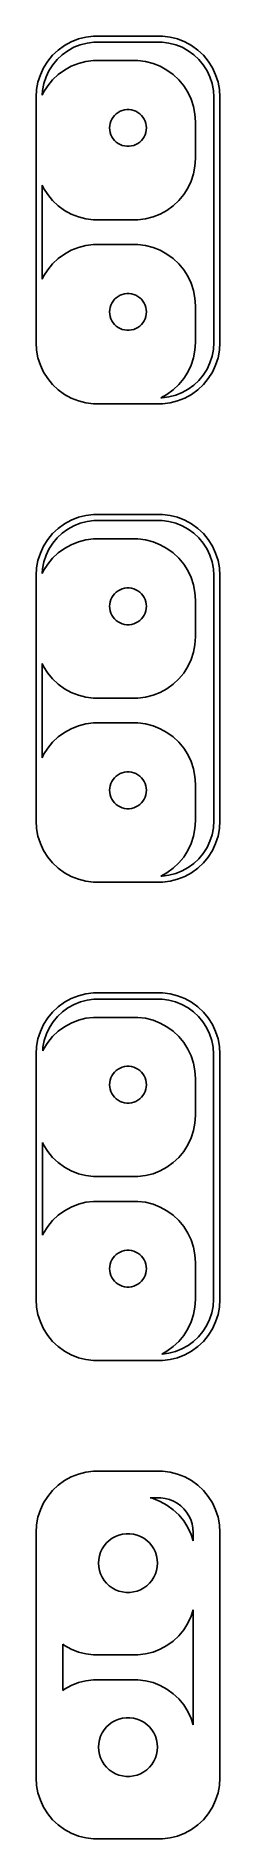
# Model space of a CAD drawing. Header units: metres. Extents: x -8 to 8, y 141 to 288.
import ezdxf

# ---------------------------------------------------------------- set-up
doc = ezdxf.new("R2010")
doc.units = ezdxf.units.M

msp = doc.modelspace()

# ---------------------------------------------------------------- linework, layer by layer
for p, q in [((-5.68712, 286.853), (-6.14484, 286.423)), ((-5.17912, 287.222), (-5.68712, 286.853)), ((-5.36839, 286.467), (-4.91121, 286.799)), ((-4.62889, 287.524), (-5.17912, 287.222)), ((-4.91121, 286.799), (-4.416, 287.072)), ((-4.04507, 287.755), (-4.62889, 287.524)), ((-4.416, 287.072), (-3.89056, 287.28)), ((-3.4369, 287.911), (-4.04507, 287.755)), ((-3.89056, 287.28), (-3.3432, 287.42)), ((-2.81395, 287.99), (-3.4369, 287.911)), ((-3.3432, 287.42), (-2.78255, 287.491)), ((2.81395, 287.99), (-2.81395, 287.99)), ((-2.78255, 287.491), (2.78255, 287.491)), ((2.78255, 287.491), (3.3432, 287.42)), ((3.4369, 287.911), (2.81395, 287.99)), ((3.3432, 287.42), (3.89056, 287.28)), ((4.04507, 287.755), (3.4369, 287.911)), ((3.89056, 287.28), (4.416, 287.072)), ((4.62889, 287.524), (4.04507, 287.755)), ((4.416, 287.072), (4.91121, 286.799)), ((5.17912, 287.222), (4.62889, 287.524)), ((4.91121, 286.799), (5.36839, 286.467)), ((5.68712, 286.853), (5.17912, 287.222)), ((6.14484, 286.423), (5.68712, 286.853)), ((-6.88153, 285.409), (-7.14888, 284.841)), ((-6.54507, 285.939), (-6.88153, 285.409)), ((-6.68399, 284.657), (-6.44337, 285.168)), ((-6.14484, 286.423), (-6.54507, 285.939)), ((-6.44337, 285.168), (-6.14056, 285.645)), ((-6.14056, 285.645), (-5.78035, 286.08)), ((-5.78035, 286.08), (-5.36839, 286.467)), ((-5.17912, 285.222), (-5.68712, 284.853)), ((-4.62889, 285.524), (-5.17912, 285.222)), ((-4.04507, 285.755), (-4.62889, 285.524)), ((-3.4369, 285.911), (-4.04507, 285.755)), ((-2.81395, 285.99), (-3.4369, 285.911)), ((0.81395, 285.99), (-2.81395, 285.99)), ((1.4369, 285.911), (0.81395, 285.99)), ((2.04507, 285.755), (1.4369, 285.911)), ((2.62889, 285.524), (2.04507, 285.755)), ((3.17912, 285.222), (2.62889, 285.524)), ((3.68712, 284.853), (3.17912, 285.222)), ((5.36839, 286.467), (5.78035, 286.08)), ((5.78035, 286.08), (6.14056, 285.645)), ((6.14056, 285.645), (6.44337, 285.168)), ((6.54507, 285.939), (6.14484, 286.423)), ((6.44337, 285.168), (6.68399, 284.657)), ((6.88153, 285.409), (6.54507, 285.939)), ((7.14888, 284.841), (6.88153, 285.409)), ((-7.34291, 284.243), (-7.46057, 283.627)), ((-7.14888, 284.841), (-7.34291, 284.243)), ((-6.96451, 283.564), (-6.85861, 284.119)), ((-6.54507, 283.939), (-6.88153, 283.409)), ((-6.85861, 284.119), (-6.68399, 284.657)), ((-6.14484, 284.423), (-6.54507, 283.939)), ((-5.68712, 284.853), (-6.14484, 284.423)), ((4.14484, 284.423), (3.68712, 284.853)), ((4.54507, 283.939), (4.14484, 284.423)), ((4.88153, 283.409), (4.54507, 283.939)), ((6.68399, 284.657), (6.85861, 284.119)), ((6.85861, 284.119), (6.96451, 283.564)), ((7.34291, 284.243), (7.14888, 284.841)), ((7.46057, 283.627), (7.34291, 284.243)), ((-7.46057, 283.627), (-7.5, 283)), ((-7.5, 283), (-7.5, 263)), ((-6.98859, 283.181), (-6.96451, 283.564)), ((-6.88153, 283.409), (-6.98859, 283.181)), ((5.14888, 282.841), (4.88153, 283.409)), ((5.34291, 282.243), (5.14888, 282.841)), ((5.46057, 281.627), (5.34291, 282.243)), ((6.96451, 283.564), (7, 283)), ((7, 283), (7, 263)), ((7.5, 283), (7.46057, 283.627)), ((7.5, 263), (7.5, 283)), ((-1.48816, 280.688), (-1.45287, 280.873)), ((-1.45287, 280.873), (-1.39465, 281.052)), ((-1.39465, 281.052), (-1.31445, 281.223)), ((-1.31445, 281.223), (-1.21352, 281.382)), ((-1.21352, 281.382), (-1.09344, 281.527)), ((-1.09344, 281.527), (-0.956131, 281.656)), ((-0.956131, 281.656), (-0.803726, 281.766)), ((-0.803726, 281.766), (-0.638657, 281.857)), ((-0.638657, 281.857), (-0.463516, 281.927)), ((-0.463516, 281.927), (-0.281067, 281.973)), ((-0.281067, 281.973), (-0.094177, 281.997)), ((-0.094177, 281.997), (0.094177, 281.997)), ((0.094177, 281.997), (0.281067, 281.973)), ((0.281067, 281.973), (0.463516, 281.927)), ((0.463516, 281.927), (0.638657, 281.857)), ((0.638657, 281.857), (0.803726, 281.766)), ((0.803726, 281.766), (0.956131, 281.656)), ((0.956131, 281.656), (1.09344, 281.527)), ((1.09344, 281.527), (1.21352, 281.382)), ((1.21352, 281.382), (1.31445, 281.223)), ((1.31445, 281.223), (1.39465, 281.052)), ((1.39465, 281.052), (1.45287, 280.873)), ((1.45287, 280.873), (1.48816, 280.688)), ((5.5, 281), (5.46057, 281.627)), ((5.5, 278), (5.5, 281)), ((-1.5, 280.5), (-1.48816, 280.688)), ((-1.48816, 280.312), (-1.5, 280.5)), ((-1.45287, 280.127), (-1.48816, 280.312)), ((-1.39465, 279.948), (-1.45287, 280.127)), ((-1.31445, 279.777), (-1.39465, 279.948)), ((-1.21352, 279.618), (-1.31445, 279.777)), ((-1.09344, 279.473), (-1.21352, 279.618)), ((-0.956131, 279.344), (-1.09344, 279.473)), ((-0.803726, 279.234), (-0.956131, 279.344)), ((0.956131, 279.344), (0.803726, 279.234)), ((1.09344, 279.473), (0.956131, 279.344)), ((1.21352, 279.618), (1.09344, 279.473)), ((1.31445, 279.777), (1.21352, 279.618)), ((1.39465, 279.948), (1.31445, 279.777)), ((1.45287, 280.127), (1.39465, 279.948)), ((1.48816, 280.312), (1.45287, 280.127)), ((1.48816, 280.688), (1.5, 280.5)), ((1.5, 280.5), (1.48816, 280.312)), ((-0.638657, 279.143), (-0.803726, 279.234)), ((-0.463516, 279.073), (-0.638657, 279.143)), ((-0.281067, 279.027), (-0.463516, 279.073)), ((-0.094177, 279.003), (-0.281067, 279.027)), ((0.094177, 279.003), (-0.094177, 279.003)), ((0.281067, 279.027), (0.094177, 279.003)), ((0.463516, 279.073), (0.281067, 279.027)), ((0.638657, 279.143), (0.463516, 279.073)), ((0.803726, 279.234), (0.638657, 279.143)), ((5.46057, 277.373), (5.5, 278)), ((5.14888, 276.159), (5.34291, 276.757)), ((5.34291, 276.757), (5.46057, 277.373)), ((-7, 268.157), (-7, 275.843)), ((-7, 275.843), (-6.88153, 275.591)), ((-6.88153, 275.591), (-6.54507, 275.061)), ((-6.54507, 275.061), (-6.14484, 274.577)), ((4.14484, 274.577), (4.54507, 275.061)), ((4.54507, 275.061), (4.88153, 275.591)), ((4.88153, 275.591), (5.14888, 276.159)), ((-6.14484, 274.577), (-5.68712, 274.147)), ((-5.68712, 274.147), (-5.17912, 273.778)), ((-5.17912, 273.778), (-4.62889, 273.476)), ((-4.62889, 273.476), (-4.04507, 273.245)), ((2.04507, 273.245), (2.62889, 273.476)), ((2.62889, 273.476), (3.17912, 273.778)), ((3.17912, 273.778), (3.68712, 274.147)), ((3.68712, 274.147), (4.14484, 274.577)), ((-4.04507, 273.245), (-3.4369, 273.089)), ((-3.4369, 273.089), (-2.81395, 273.01)), ((-2.81395, 273.01), (0.81395, 273.01)), ((0.81395, 273.01), (1.4369, 273.089)), ((1.4369, 273.089), (2.04507, 273.245)), ((-4.62889, 270.524), (-5.17912, 270.222)), ((-4.04507, 270.755), (-4.62889, 270.524)), ((-3.4369, 270.911), (-4.04507, 270.755)), ((-2.81395, 270.99), (-3.4369, 270.911)), ((0.81395, 270.99), (-2.81395, 270.99)), ((1.4369, 270.911), (0.81395, 270.99)), ((2.04507, 270.755), (1.4369, 270.911)), ((2.62889, 270.524), (2.04507, 270.755)), ((3.17912, 270.222), (2.62889, 270.524)), ((-6.14484, 269.423), (-6.54507, 268.939)), ((-5.68712, 269.853), (-6.14484, 269.423)), ((-5.17912, 270.222), (-5.68712, 269.853)), ((3.68712, 269.853), (3.17912, 270.222)), ((4.14484, 269.423), (3.68712, 269.853)), ((4.54507, 268.939), (4.14484, 269.423)), ((-6.88153, 268.409), (-7, 268.157)), ((-6.54507, 268.939), (-6.88153, 268.409)), ((4.88153, 268.409), (4.54507, 268.939)), ((5.14888, 267.841), (4.88153, 268.409)), ((5.34291, 267.243), (5.14888, 267.841)), ((-1.45287, 265.873), (-1.39465, 266.052)), ((-1.39465, 266.052), (-1.31445, 266.223)), ((-1.31445, 266.223), (-1.21352, 266.382)), ((-1.21352, 266.382), (-1.09344, 266.527)), ((-1.09344, 266.527), (-0.956131, 266.656)), ((-0.956131, 266.656), (-0.803726, 266.766)), ((-0.803726, 266.766), (-0.638657, 266.857)), ((-0.638657, 266.857), (-0.463516, 266.927)), ((-0.463516, 266.927), (-0.281067, 266.973)), ((-0.281067, 266.973), (-0.094177, 266.997)), ((-0.094177, 266.997), (0.094177, 266.997)), ((0.094177, 266.997), (0.281067, 266.973)), ((0.281067, 266.973), (0.463516, 266.927)), ((0.463516, 266.927), (0.638657, 266.857)), ((0.638657, 266.857), (0.803726, 266.766)), ((0.803726, 266.766), (0.956131, 266.656)), ((0.956131, 266.656), (1.09344, 266.527)), ((1.09344, 266.527), (1.21352, 266.382)), ((1.21352, 266.382), (1.31445, 266.223)), ((1.31445, 266.223), (1.39465, 266.052)), ((1.39465, 266.052), (1.45287, 265.873)), ((5.46057, 266.627), (5.34291, 267.243)), ((5.5, 266), (5.46057, 266.627)), ((-1.5, 265.5), (-1.48816, 265.688)), ((-1.48816, 265.312), (-1.5, 265.5)), ((-1.48816, 265.688), (-1.45287, 265.873)), ((-1.45287, 265.127), (-1.48816, 265.312)), ((-1.39465, 264.948), (-1.45287, 265.127)), ((-1.31445, 264.777), (-1.39465, 264.948)), ((-1.21352, 264.618), (-1.31445, 264.777)), ((-1.09344, 264.473), (-1.21352, 264.618)), ((1.21352, 264.618), (1.09344, 264.473)), ((1.31445, 264.777), (1.21352, 264.618)), ((1.39465, 264.948), (1.31445, 264.777)), ((1.45287, 265.127), (1.39465, 264.948)), ((1.45287, 265.873), (1.48816, 265.688)), ((1.48816, 265.312), (1.45287, 265.127)), ((1.48816, 265.688), (1.5, 265.5)), ((1.5, 265.5), (1.48816, 265.312)), ((5.5, 263), (5.5, 266)), ((-0.956131, 264.344), (-1.09344, 264.473)), ((-0.803726, 264.234), (-0.956131, 264.344)), ((-0.638657, 264.143), (-0.803726, 264.234)), ((-0.463516, 264.073), (-0.638657, 264.143)), ((-0.281067, 264.027), (-0.463516, 264.073)), ((-0.094177, 264.003), (-0.281067, 264.027)), ((0.094177, 264.003), (-0.094177, 264.003)), ((0.281067, 264.027), (0.094177, 264.003)), ((0.463516, 264.073), (0.281067, 264.027)), ((0.638657, 264.143), (0.463516, 264.073)), ((0.803726, 264.234), (0.638657, 264.143)), ((0.956131, 264.344), (0.803726, 264.234)), ((1.09344, 264.473), (0.956131, 264.344)), ((-7.5, 263), (-7.46057, 262.373)), ((-7.46057, 262.373), (-7.34291, 261.757)), ((-7.34291, 261.757), (-7.14888, 261.159)), ((5.14888, 261.159), (5.34291, 261.757)), ((5.34291, 261.757), (5.46057, 262.373)), ((5.46057, 262.373), (5.5, 263)), ((6.85861, 261.881), (6.68399, 261.343)), ((6.96451, 262.436), (6.85861, 261.881)), ((7, 263), (6.96451, 262.436)), ((7.14888, 261.159), (7.34291, 261.757)), ((7.34291, 261.757), (7.46057, 262.373)), ((7.46057, 262.373), (7.5, 263)), ((-7.14888, 261.159), (-6.88153, 260.591)), ((-6.88153, 260.591), (-6.54507, 260.061)), ((4.54507, 260.061), (4.88153, 260.591)), ((4.88153, 260.591), (5.14888, 261.159)), ((6.14056, 260.355), (5.78035, 259.92)), ((6.44337, 260.832), (6.14056, 260.355)), ((6.68399, 261.343), (6.44337, 260.832)), ((6.54507, 260.061), (6.88153, 260.591)), ((6.88153, 260.591), (7.14888, 261.159)), ((-6.54507, 260.061), (-6.14484, 259.577)), ((-6.14484, 259.577), (-5.68712, 259.147)), ((-5.68712, 259.147), (-5.17912, 258.778)), ((-5.17912, 258.778), (-4.62889, 258.476)), ((2.68895, 258.509), (3.17912, 258.778)), ((3.17912, 258.778), (3.68712, 259.147)), ((3.89056, 258.72), (3.3432, 258.58)), ((3.68712, 259.147), (4.14484, 259.577)), ((4.416, 258.928), (3.89056, 258.72)), ((4.14484, 259.577), (4.54507, 260.061)), ((4.91121, 259.201), (4.416, 258.928)), ((4.62889, 258.476), (5.17912, 258.778)), ((5.36839, 259.533), (4.91121, 259.201)), ((5.17912, 258.778), (5.68712, 259.147)), ((5.78035, 259.92), (5.36839, 259.533)), ((5.68712, 259.147), (6.14484, 259.577)), ((6.14484, 259.577), (6.54507, 260.061)), ((-4.62889, 258.476), (-4.04507, 258.245)), ((-4.04507, 258.245), (-3.4369, 258.089)), ((-3.4369, 258.089), (-2.81395, 258.01)), ((-2.81395, 258.01), (2.81395, 258.01)), ((2.78255, 258.509), (2.68895, 258.509)), ((3.3432, 258.58), (2.78255, 258.509)), ((2.81395, 258.01), (3.4369, 258.089)), ((3.4369, 258.089), (4.04507, 258.245)), ((4.04507, 258.245), (4.62889, 258.476)), ((-4.62889, 248.524), (-5.17912, 248.222)), ((-4.04507, 248.755), (-4.62889, 248.524)), ((-3.4369, 248.911), (-4.04507, 248.755)), ((-3.89056, 248.28), (-3.3432, 248.42)), ((-2.81395, 248.99), (-3.4369, 248.911)), ((-3.3432, 248.42), (-2.78255, 248.491)), ((2.81395, 248.99), (-2.81395, 248.99)), ((-2.78255, 248.491), (2.78255, 248.491)), ((2.78255, 248.491), (3.3432, 248.42)), ((3.4369, 248.911), (2.81395, 248.99)), ((3.3432, 248.42), (3.89056, 248.28)), ((4.04507, 248.755), (3.4369, 248.911)), ((4.62889, 248.524), (4.04507, 248.755)), ((5.17912, 248.222), (4.62889, 248.524)), ((-6.54507, 246.939), (-6.88153, 246.409)), ((-6.14484, 247.423), (-6.54507, 246.939)), ((-5.68712, 247.853), (-6.14484, 247.423)), ((-6.14056, 246.645), (-5.78035, 247.08)), ((-5.78035, 247.08), (-5.36839, 247.467)), ((-5.17912, 248.222), (-5.68712, 247.853)), ((-5.36839, 247.467), (-4.91121, 247.799)), ((-4.91121, 247.799), (-4.416, 248.072)), ((-4.416, 248.072), (-3.89056, 248.28)), ((-2.81395, 246.99), (-3.4369, 246.911)), ((0.81395, 246.99), (-2.81395, 246.99)), ((1.4369, 246.911), (0.81395, 246.99)), ((3.89056, 248.28), (4.416, 248.072)), ((4.416, 248.072), (4.91121, 247.799)), ((4.91121, 247.799), (5.36839, 247.467)), ((5.68712, 247.853), (5.17912, 248.222)), ((5.36839, 247.467), (5.78035, 247.08)), ((6.14484, 247.423), (5.68712, 247.853)), ((5.78035, 247.08), (6.14056, 246.645)), ((6.54507, 246.939), (6.14484, 247.423)), ((6.88153, 246.409), (6.54507, 246.939)), ((-7.14888, 245.841), (-7.34291, 245.243)), ((-6.88153, 246.409), (-7.14888, 245.841)), ((-6.85861, 245.119), (-6.68399, 245.657)), ((-6.68399, 245.657), (-6.44337, 246.168)), ((-6.44337, 246.168), (-6.14056, 246.645)), ((-5.68712, 245.853), (-6.14484, 245.423)), ((-5.17912, 246.222), (-5.68712, 245.853)), ((-4.62889, 246.524), (-5.17912, 246.222)), ((-4.04507, 246.755), (-4.62889, 246.524)), ((-3.4369, 246.911), (-4.04507, 246.755)), ((2.04507, 246.755), (1.4369, 246.911)), ((2.62889, 246.524), (2.04507, 246.755)), ((3.17912, 246.222), (2.62889, 246.524)), ((3.68712, 245.853), (3.17912, 246.222)), ((4.14484, 245.423), (3.68712, 245.853)), ((6.14056, 246.645), (6.44337, 246.168)), ((6.44337, 246.168), (6.68399, 245.657)), ((6.68399, 245.657), (6.85861, 245.119)), ((7.14888, 245.841), (6.88153, 246.409)), ((7.34291, 245.243), (7.14888, 245.841)), ((-7.46057, 244.627), (-7.5, 244)), ((-7.5, 244), (-7.5, 224)), ((-7.34291, 245.243), (-7.46057, 244.627)), ((-6.98859, 244.181), (-6.96451, 244.564)), ((-6.88153, 244.409), (-6.98859, 244.181)), ((-6.96451, 244.564), (-6.85861, 245.119)), ((-6.54507, 244.939), (-6.88153, 244.409)), ((-6.14484, 245.423), (-6.54507, 244.939)), ((4.54507, 244.939), (4.14484, 245.423)), ((4.88153, 244.409), (4.54507, 244.939)), ((5.14888, 243.841), (4.88153, 244.409)), ((6.85861, 245.119), (6.96451, 244.564)), ((6.96451, 244.564), (7, 244)), ((7, 244), (7, 224)), ((7.46057, 244.627), (7.34291, 245.243)), ((7.5, 244), (7.46057, 244.627)), ((7.5, 224), (7.5, 244)), ((-1.21352, 242.382), (-1.09344, 242.527)), ((-1.09344, 242.527), (-0.956131, 242.656)), ((-0.956131, 242.656), (-0.803726, 242.766)), ((-0.803726, 242.766), (-0.638657, 242.857)), ((-0.638657, 242.857), (-0.463516, 242.927)), ((-0.463516, 242.927), (-0.281067, 242.973)), ((-0.281067, 242.973), (-0.094177, 242.997)), ((-0.094177, 242.997), (0.094177, 242.997)), ((0.094177, 242.997), (0.281067, 242.973)), ((0.281067, 242.973), (0.463516, 242.927)), ((0.463516, 242.927), (0.638657, 242.857)), ((0.638657, 242.857), (0.803726, 242.766)), ((0.803726, 242.766), (0.956131, 242.656)), ((0.956131, 242.656), (1.09344, 242.527)), ((1.09344, 242.527), (1.21352, 242.382)), ((5.34291, 243.243), (5.14888, 243.841)), ((5.46057, 242.627), (5.34291, 243.243)), ((5.5, 242), (5.46057, 242.627)), ((-1.5, 241.5), (-1.48816, 241.688)), ((-1.48816, 241.312), (-1.5, 241.5)), ((-1.48816, 241.688), (-1.45287, 241.873)), ((-1.45287, 241.127), (-1.48816, 241.312)), ((-1.45287, 241.873), (-1.39465, 242.052)), ((-1.39465, 240.948), (-1.45287, 241.127)), ((-1.39465, 242.052), (-1.31445, 242.223)), ((-1.31445, 242.223), (-1.21352, 242.382)), ((1.21352, 242.382), (1.31445, 242.223)), ((1.31445, 242.223), (1.39465, 242.052)), ((1.39465, 242.052), (1.45287, 241.873)), ((1.45287, 241.127), (1.39465, 240.948)), ((1.45287, 241.873), (1.48816, 241.688)), ((1.48816, 241.312), (1.45287, 241.127)), ((1.48816, 241.688), (1.5, 241.5)), ((1.5, 241.5), (1.48816, 241.312)), ((5.5, 239), (5.5, 242)), ((-1.31445, 240.777), (-1.39465, 240.948)), ((-1.21352, 240.618), (-1.31445, 240.777)), ((-1.09344, 240.473), (-1.21352, 240.618)), ((-0.956131, 240.344), (-1.09344, 240.473)), ((-0.803726, 240.234), (-0.956131, 240.344)), ((-0.638657, 240.143), (-0.803726, 240.234)), ((-0.463516, 240.073), (-0.638657, 240.143)), ((-0.281067, 240.027), (-0.463516, 240.073)), ((-0.094177, 240.003), (-0.281067, 240.027)), ((0.094177, 240.003), (-0.094177, 240.003)), ((0.281067, 240.027), (0.094177, 240.003)), ((0.463516, 240.073), (0.281067, 240.027)), ((0.638657, 240.143), (0.463516, 240.073)), ((0.803726, 240.234), (0.638657, 240.143)), ((0.956131, 240.344), (0.803726, 240.234)), ((1.09344, 240.473), (0.956131, 240.344)), ((1.21352, 240.618), (1.09344, 240.473)), ((1.31445, 240.777), (1.21352, 240.618)), ((1.39465, 240.948), (1.31445, 240.777)), ((5.34291, 237.757), (5.46057, 238.373)), ((5.46057, 238.373), (5.5, 239)), ((-7, 229.157), (-7, 236.843)), ((-7, 236.843), (-6.88153, 236.591)), ((4.88153, 236.591), (5.14888, 237.159)), ((5.14888, 237.159), (5.34291, 237.757)), ((-6.88153, 236.591), (-6.54507, 236.061)), ((-6.54507, 236.061), (-6.14484, 235.577)), ((-6.14484, 235.577), (-5.68712, 235.147)), ((3.68712, 235.147), (4.14484, 235.577)), ((4.14484, 235.577), (4.54507, 236.061)), ((4.54507, 236.061), (4.88153, 236.591)), ((-5.68712, 235.147), (-5.17912, 234.778)), ((-5.17912, 234.778), (-4.62889, 234.476)), ((-4.62889, 234.476), (-4.04507, 234.245)), ((-4.04507, 234.245), (-3.4369, 234.089)), ((-3.4369, 234.089), (-2.81395, 234.01)), ((-2.81395, 234.01), (0.81395, 234.01)), ((0.81395, 234.01), (1.4369, 234.089)), ((1.4369, 234.089), (2.04507, 234.245)), ((2.04507, 234.245), (2.62889, 234.476)), ((2.62889, 234.476), (3.17912, 234.778)), ((3.17912, 234.778), (3.68712, 235.147)), ((-5.68712, 230.853), (-6.14484, 230.423)), ((-5.17912, 231.222), (-5.68712, 230.853)), ((-4.62889, 231.524), (-5.17912, 231.222)), ((-4.04507, 231.755), (-4.62889, 231.524)), ((-3.4369, 231.911), (-4.04507, 231.755)), ((-2.81395, 231.99), (-3.4369, 231.911)), ((0.81395, 231.99), (-2.81395, 231.99)), ((1.4369, 231.911), (0.81395, 231.99)), ((2.04507, 231.755), (1.4369, 231.911)), ((2.62889, 231.524), (2.04507, 231.755)), ((3.17912, 231.222), (2.62889, 231.524)), ((3.68712, 230.853), (3.17912, 231.222)), ((4.14484, 230.423), (3.68712, 230.853)), ((-6.88153, 229.409), (-7, 229.157)), ((-6.54507, 229.939), (-6.88153, 229.409)), ((-6.14484, 230.423), (-6.54507, 229.939)), ((4.54507, 229.939), (4.14484, 230.423)), ((4.88153, 229.409), (4.54507, 229.939)), ((5.14888, 228.841), (4.88153, 229.409)), ((-0.803726, 227.766), (-0.638657, 227.857)), ((-0.638657, 227.857), (-0.463516, 227.927)), ((-0.463516, 227.927), (-0.281067, 227.973)), ((-0.281067, 227.973), (-0.094177, 227.997)), ((-0.094177, 227.997), (0.094177, 227.997)), ((0.094177, 227.997), (0.281067, 227.973)), ((0.281067, 227.973), (0.463516, 227.927)), ((0.463516, 227.927), (0.638657, 227.857)), ((0.638657, 227.857), (0.803726, 227.766)), ((5.34291, 228.243), (5.14888, 228.841)), ((5.46057, 227.627), (5.34291, 228.243)), ((-1.5, 226.5), (-1.48816, 226.688)), ((-1.48816, 226.312), (-1.5, 226.5)), ((-1.48816, 226.688), (-1.45287, 226.873)), ((-1.45287, 226.873), (-1.39465, 227.052)), ((-1.39465, 227.052), (-1.31445, 227.223)), ((-1.31445, 227.223), (-1.21352, 227.382)), ((-1.21352, 227.382), (-1.09344, 227.527)), ((-1.09344, 227.527), (-0.956131, 227.656)), ((-0.956131, 227.656), (-0.803726, 227.766)), ((0.803726, 227.766), (0.956131, 227.656)), ((0.956131, 227.656), (1.09344, 227.527)), ((1.09344, 227.527), (1.21352, 227.382)), ((1.21352, 227.382), (1.31445, 227.223)), ((1.31445, 227.223), (1.39465, 227.052)), ((1.39465, 227.052), (1.45287, 226.873)), ((1.45287, 226.873), (1.48816, 226.688)), ((1.48816, 226.688), (1.5, 226.5)), ((1.5, 226.5), (1.48816, 226.312)), ((5.5, 227), (5.46057, 227.627)), ((5.5, 224), (5.5, 227)), ((-1.45287, 226.127), (-1.48816, 226.312)), ((-1.39465, 225.948), (-1.45287, 226.127)), ((-1.31445, 225.777), (-1.39465, 225.948)), ((-1.21352, 225.618), (-1.31445, 225.777)), ((-1.09344, 225.473), (-1.21352, 225.618)), ((-0.956131, 225.344), (-1.09344, 225.473)), ((-0.803726, 225.234), (-0.956131, 225.344)), ((-0.638657, 225.143), (-0.803726, 225.234)), ((-0.463516, 225.073), (-0.638657, 225.143)), ((-0.281067, 225.027), (-0.463516, 225.073)), ((-0.094177, 225.003), (-0.281067, 225.027)), ((0.094177, 225.003), (-0.094177, 225.003)), ((0.281067, 225.027), (0.094177, 225.003)), ((0.463516, 225.073), (0.281067, 225.027)), ((0.638657, 225.143), (0.463516, 225.073)), ((0.803726, 225.234), (0.638657, 225.143)), ((0.956131, 225.344), (0.803726, 225.234)), ((1.09344, 225.473), (0.956131, 225.344)), ((1.21352, 225.618), (1.09344, 225.473)), ((1.31445, 225.777), (1.21352, 225.618)), ((1.39465, 225.948), (1.31445, 225.777)), ((1.45287, 226.127), (1.39465, 225.948)), ((1.48816, 226.312), (1.45287, 226.127)), ((-7.5, 224), (-7.46057, 223.373)), ((5.46057, 223.373), (5.5, 224)), ((6.96451, 223.436), (6.85861, 222.881)), ((7, 224), (6.96451, 223.436)), ((7.46057, 223.373), (7.5, 224)), ((-7.46057, 223.373), (-7.34291, 222.757)), ((-7.34291, 222.757), (-7.14888, 222.159)), ((-7.14888, 222.159), (-6.88153, 221.591)), ((4.88153, 221.591), (5.14888, 222.159)), ((5.14888, 222.159), (5.34291, 222.757)), ((5.34291, 222.757), (5.46057, 223.373)), ((6.68399, 222.343), (6.44337, 221.832)), ((6.85861, 222.881), (6.68399, 222.343)), ((6.88153, 221.591), (7.14888, 222.159)), ((7.14888, 222.159), (7.34291, 222.757)), ((7.34291, 222.757), (7.46057, 223.373)), ((-6.88153, 221.591), (-6.54507, 221.061)), ((-6.54507, 221.061), (-6.14484, 220.577)), ((-6.14484, 220.577), (-5.68712, 220.147)), ((3.68712, 220.147), (4.14484, 220.577)), ((4.14484, 220.577), (4.54507, 221.061)), ((4.54507, 221.061), (4.88153, 221.591)), ((5.36839, 220.533), (4.91121, 220.201)), ((5.78035, 220.92), (5.36839, 220.533)), ((5.68712, 220.147), (6.14484, 220.577)), ((6.14056, 221.355), (5.78035, 220.92)), ((6.44337, 221.832), (6.14056, 221.355)), ((6.14484, 220.577), (6.54507, 221.061)), ((6.54507, 221.061), (6.88153, 221.591)), ((-5.68712, 220.147), (-5.17912, 219.778)), ((-5.17912, 219.778), (-4.62889, 219.476)), ((-4.62889, 219.476), (-4.04507, 219.245)), ((-4.04507, 219.245), (-3.4369, 219.089)), ((-3.4369, 219.089), (-2.81395, 219.01)), ((-2.81395, 219.01), (2.81395, 219.01)), ((2.68895, 219.509), (3.17912, 219.778)), ((2.78255, 219.509), (2.68895, 219.509)), ((3.3432, 219.58), (2.78255, 219.509)), ((2.81395, 219.01), (3.4369, 219.089)), ((3.17912, 219.778), (3.68712, 220.147)), ((3.89056, 219.72), (3.3432, 219.58)), ((3.4369, 219.089), (4.04507, 219.245)), ((4.416, 219.928), (3.89056, 219.72)), ((4.04507, 219.245), (4.62889, 219.476)), ((4.91121, 220.201), (4.416, 219.928)), ((4.62889, 219.476), (5.17912, 219.778)), ((5.17912, 219.778), (5.68712, 220.147)), ((-5.68712, 208.853), (-6.14484, 208.423)), ((-5.17912, 209.222), (-5.68712, 208.853)), ((-5.34834, 208.443), (-4.89436, 208.773)), ((-4.62889, 209.524), (-5.17912, 209.222)), ((-4.89436, 208.773), (-4.4026, 209.043)), ((-4.04507, 209.755), (-4.62889, 209.524)), ((-4.4026, 209.043), (-3.88084, 209.25)), ((-3.4369, 209.911), (-4.04507, 209.755)), ((-3.88084, 209.25), (-3.33731, 209.389)), ((-2.81395, 209.99), (-3.4369, 209.911)), ((-3.33731, 209.389), (-2.78058, 209.46)), ((2.81395, 209.99), (-2.81395, 209.99)), ((-2.78058, 209.46), (2.78058, 209.46)), ((2.78058, 209.46), (3.33731, 209.389)), ((3.4369, 209.911), (2.81395, 209.99)), ((3.33731, 209.389), (3.88084, 209.25)), ((4.04507, 209.755), (3.4369, 209.911)), ((3.88084, 209.25), (4.4026, 209.043)), ((4.62889, 209.524), (4.04507, 209.755)), ((4.4026, 209.043), (4.89436, 208.773)), ((5.17912, 209.222), (4.62889, 209.524)), ((4.89436, 208.773), (5.34834, 208.443)), ((5.68712, 208.853), (5.17912, 209.222)), ((6.14484, 208.423), (5.68712, 208.853)), ((-6.88153, 207.409), (-7.14888, 206.841)), ((-6.54507, 207.939), (-6.88153, 207.409)), ((-6.14484, 208.423), (-6.54507, 207.939)), ((-6.4158, 207.153), (-6.11511, 207.627)), ((-6.11511, 207.627), (-5.75742, 208.059)), ((-5.75742, 208.059), (-5.34834, 208.443)), ((-4.62889, 207.524), (-5.17912, 207.222)), ((-4.04507, 207.755), (-4.62889, 207.524)), ((-3.4369, 207.911), (-4.04507, 207.755)), ((-2.81395, 207.99), (-3.4369, 207.911)), ((0.81395, 207.99), (-2.81395, 207.99)), ((1.4369, 207.911), (0.81395, 207.99)), ((2.04507, 207.755), (1.4369, 207.911)), ((2.62889, 207.524), (2.04507, 207.755)), ((3.17912, 207.222), (2.62889, 207.524)), ((5.34834, 208.443), (5.75742, 208.059)), ((5.75742, 208.059), (6.11511, 207.627)), ((6.11511, 207.627), (6.4158, 207.153)), ((6.54507, 207.939), (6.14484, 208.423)), ((6.88153, 207.409), (6.54507, 207.939)), ((7.14888, 206.841), (6.88153, 207.409)), ((-7.34291, 206.243), (-7.46057, 205.627)), ((-7.14888, 206.841), (-7.34291, 206.243)), ((-6.9333, 205.56), (-6.82814, 206.111)), ((-6.54507, 205.939), (-6.88153, 205.409)), ((-6.82814, 206.111), (-6.65474, 206.645)), ((-6.65474, 206.645), (-6.4158, 207.153)), ((-6.14484, 206.423), (-6.54507, 205.939)), ((-5.68712, 206.853), (-6.14484, 206.423)), ((-5.17912, 207.222), (-5.68712, 206.853)), ((3.68712, 206.853), (3.17912, 207.222)), ((4.14484, 206.423), (3.68712, 206.853)), ((4.54507, 205.939), (4.14484, 206.423)), ((4.88153, 205.409), (4.54507, 205.939)), ((6.4158, 207.153), (6.65474, 206.645)), ((6.65474, 206.645), (6.82814, 206.111)), ((6.82814, 206.111), (6.9333, 205.56)), ((7.34291, 206.243), (7.14888, 206.841)), ((7.46057, 205.627), (7.34291, 206.243)), ((-7.46057, 205.627), (-7.5, 205)), ((-7.5, 205), (-7.5, 185)), ((-6.95227, 205.258), (-6.9333, 205.56)), ((-6.88153, 205.409), (-6.95227, 205.258)), ((5.14888, 204.841), (4.88153, 205.409)), ((5.34291, 204.243), (5.14888, 204.841)), ((6.9333, 205.56), (6.96854, 205)), ((6.96854, 205), (6.96854, 185)), ((7.5, 205), (7.46057, 205.627)), ((7.5, 185), (7.5, 205)), ((-1.48816, 202.688), (-1.45287, 202.873)), ((-1.45287, 202.873), (-1.39465, 203.052)), ((-1.39465, 203.052), (-1.31445, 203.223)), ((-1.31445, 203.223), (-1.21352, 203.382)), ((-1.21352, 203.382), (-1.09344, 203.527)), ((-1.09344, 203.527), (-0.956131, 203.656)), ((-0.956131, 203.656), (-0.803726, 203.766)), ((-0.803726, 203.766), (-0.638657, 203.857)), ((-0.638657, 203.857), (-0.463516, 203.927)), ((-0.463516, 203.927), (-0.281067, 203.973)), ((-0.281067, 203.973), (-0.094177, 203.997)), ((-0.094177, 203.997), (0.094177, 203.997)), ((0.094177, 203.997), (0.281067, 203.973)), ((0.281067, 203.973), (0.463516, 203.927)), ((0.463516, 203.927), (0.638657, 203.857)), ((0.638657, 203.857), (0.803726, 203.766)), ((0.803726, 203.766), (0.956131, 203.656)), ((0.956131, 203.656), (1.09344, 203.527)), ((1.09344, 203.527), (1.21352, 203.382)), ((1.21352, 203.382), (1.31445, 203.223)), ((1.31445, 203.223), (1.39465, 203.052)), ((1.39465, 203.052), (1.45287, 202.873)), ((1.45287, 202.873), (1.48816, 202.688)), ((5.46057, 203.627), (5.34291, 204.243)), ((5.5, 203), (5.46057, 203.627)), ((5.5, 200), (5.5, 203)), ((-1.5, 202.5), (-1.48816, 202.688)), ((-1.48816, 202.312), (-1.5, 202.5)), ((-1.45287, 202.127), (-1.48816, 202.312)), ((-1.39465, 201.948), (-1.45287, 202.127)), ((-1.31445, 201.777), (-1.39465, 201.948)), ((-1.21352, 201.618), (-1.31445, 201.777)), ((-1.09344, 201.473), (-1.21352, 201.618)), ((-0.956131, 201.344), (-1.09344, 201.473)), ((1.09344, 201.473), (0.956131, 201.344)), ((1.21352, 201.618), (1.09344, 201.473)), ((1.31445, 201.777), (1.21352, 201.618)), ((1.39465, 201.948), (1.31445, 201.777)), ((1.45287, 202.127), (1.39465, 201.948)), ((1.48816, 202.312), (1.45287, 202.127)), ((1.48816, 202.688), (1.5, 202.5)), ((1.5, 202.5), (1.48816, 202.312)), ((-0.803726, 201.234), (-0.956131, 201.344)), ((-0.638657, 201.143), (-0.803726, 201.234)), ((-0.463516, 201.073), (-0.638657, 201.143)), ((-0.281067, 201.027), (-0.463516, 201.073)), ((-0.094177, 201.003), (-0.281067, 201.027)), ((0.094177, 201.003), (-0.094177, 201.003)), ((0.281067, 201.027), (0.094177, 201.003)), ((0.463516, 201.073), (0.281067, 201.027)), ((0.638657, 201.143), (0.463516, 201.073)), ((0.803726, 201.234), (0.638657, 201.143)), ((0.956131, 201.344), (0.803726, 201.234)), ((5.46057, 199.373), (5.5, 200)), ((5.14888, 198.159), (5.34291, 198.757)), ((5.34291, 198.757), (5.46057, 199.373)), ((-6.96854, 190.224), (-6.96854, 197.776)), ((-6.96854, 197.776), (-6.88153, 197.591)), ((-6.88153, 197.591), (-6.54507, 197.061)), ((-6.54507, 197.061), (-6.14484, 196.577)), ((4.14484, 196.577), (4.54507, 197.061)), ((4.54507, 197.061), (4.88153, 197.591)), ((4.88153, 197.591), (5.14888, 198.159)), ((-6.14484, 196.577), (-5.68712, 196.147)), ((-5.68712, 196.147), (-5.17912, 195.778)), ((-5.17912, 195.778), (-4.62889, 195.476)), ((2.62889, 195.476), (3.17912, 195.778)), ((3.17912, 195.778), (3.68712, 196.147)), ((3.68712, 196.147), (4.14484, 196.577)), ((-4.62889, 195.476), (-4.04507, 195.245)), ((-4.04507, 195.245), (-3.4369, 195.089)), ((-3.4369, 195.089), (-2.81395, 195.01)), ((-2.81395, 195.01), (0.81395, 195.01)), ((0.81395, 195.01), (1.4369, 195.089)), ((1.4369, 195.089), (2.04507, 195.245)), ((2.04507, 195.245), (2.62889, 195.476)), ((-4.04507, 192.755), (-4.62889, 192.524)), ((-3.4369, 192.911), (-4.04507, 192.755)), ((-2.81395, 192.99), (-3.4369, 192.911)), ((0.81395, 192.99), (-2.81395, 192.99)), ((1.4369, 192.911), (0.81395, 192.99)), ((2.04507, 192.755), (1.4369, 192.911)), ((2.62889, 192.524), (2.04507, 192.755)), ((-6.14484, 191.423), (-6.54507, 190.939)), ((-5.68712, 191.853), (-6.14484, 191.423)), ((-5.17912, 192.222), (-5.68712, 191.853)), ((-4.62889, 192.524), (-5.17912, 192.222)), ((3.17912, 192.222), (2.62889, 192.524)), ((3.68712, 191.853), (3.17912, 192.222)), ((4.14484, 191.423), (3.68712, 191.853)), ((4.54507, 190.939), (4.14484, 191.423)), ((-6.88153, 190.409), (-6.96854, 190.224)), ((-6.54507, 190.939), (-6.88153, 190.409)), ((4.88153, 190.409), (4.54507, 190.939)), ((5.14888, 189.841), (4.88153, 190.409)), ((5.34291, 189.243), (5.14888, 189.841)), ((-1.39465, 188.052), (-1.31445, 188.223)), ((-1.31445, 188.223), (-1.21352, 188.382)), ((-1.21352, 188.382), (-1.09344, 188.527)), ((-1.09344, 188.527), (-0.956131, 188.656)), ((-0.956131, 188.656), (-0.803726, 188.766)), ((-0.803726, 188.766), (-0.638657, 188.857)), ((-0.638657, 188.857), (-0.463516, 188.927)), ((-0.463516, 188.927), (-0.281067, 188.973)), ((-0.281067, 188.973), (-0.094177, 188.997)), ((-0.094177, 188.997), (0.094177, 188.997)), ((0.094177, 188.997), (0.281067, 188.973)), ((0.281067, 188.973), (0.463516, 188.927)), ((0.463516, 188.927), (0.638657, 188.857)), ((0.638657, 188.857), (0.803726, 188.766)), ((0.803726, 188.766), (0.956131, 188.656)), ((0.956131, 188.656), (1.09344, 188.527)), ((1.09344, 188.527), (1.21352, 188.382)), ((1.21352, 188.382), (1.31445, 188.223)), ((1.31445, 188.223), (1.39465, 188.052)), ((5.46057, 188.627), (5.34291, 189.243)), ((5.5, 188), (5.46057, 188.627)), ((-1.5, 187.5), (-1.48816, 187.688)), ((-1.48816, 187.312), (-1.5, 187.5)), ((-1.48816, 187.688), (-1.45287, 187.873)), ((-1.45287, 187.127), (-1.48816, 187.312)), ((-1.45287, 187.873), (-1.39465, 188.052)), ((-1.39465, 186.948), (-1.45287, 187.127)), ((-1.31445, 186.777), (-1.39465, 186.948)), ((-1.21352, 186.618), (-1.31445, 186.777)), ((1.31445, 186.777), (1.21352, 186.618)), ((1.39465, 186.948), (1.31445, 186.777)), ((1.39465, 188.052), (1.45287, 187.873)), ((1.45287, 187.127), (1.39465, 186.948)), ((1.45287, 187.873), (1.48816, 187.688)), ((1.48816, 187.312), (1.45287, 187.127)), ((1.48816, 187.688), (1.5, 187.5)), ((1.5, 187.5), (1.48816, 187.312)), ((5.5, 185), (5.5, 188)), ((-1.09344, 186.473), (-1.21352, 186.618)), ((-0.956131, 186.344), (-1.09344, 186.473)), ((-0.803726, 186.234), (-0.956131, 186.344)), ((-0.638657, 186.143), (-0.803726, 186.234)), ((-0.463516, 186.073), (-0.638657, 186.143)), ((-0.281067, 186.027), (-0.463516, 186.073)), ((-0.094177, 186.003), (-0.281067, 186.027)), ((0.094177, 186.003), (-0.094177, 186.003)), ((0.281067, 186.027), (0.094177, 186.003)), ((0.463516, 186.073), (0.281067, 186.027)), ((0.638657, 186.143), (0.463516, 186.073)), ((0.803726, 186.234), (0.638657, 186.143)), ((0.956131, 186.344), (0.803726, 186.234)), ((1.09344, 186.473), (0.956131, 186.344)), ((1.21352, 186.618), (1.09344, 186.473)), ((-7.5, 185), (-7.46057, 184.373)), ((-7.46057, 184.373), (-7.34291, 183.757)), ((-7.34291, 183.757), (-7.14888, 183.159)), ((5.14888, 183.159), (5.34291, 183.757)), ((5.34291, 183.757), (5.46057, 184.373)), ((5.46057, 184.373), (5.5, 185)), ((6.82814, 183.889), (6.65474, 183.355)), ((6.9333, 184.44), (6.82814, 183.889)), ((6.96854, 185), (6.9333, 184.44)), ((7.14888, 183.159), (7.34291, 183.757)), ((7.34291, 183.757), (7.46057, 184.373)), ((7.46057, 184.373), (7.5, 185)), ((-7.14888, 183.159), (-6.88153, 182.591)), ((-6.88153, 182.591), (-6.54507, 182.061)), ((4.54507, 182.061), (4.88153, 182.591)), ((4.88153, 182.591), (5.14888, 183.159)), ((6.11511, 182.373), (5.75742, 181.941)), ((6.4158, 182.847), (6.11511, 182.373)), ((6.65474, 183.355), (6.4158, 182.847)), ((6.54507, 182.061), (6.88153, 182.591)), ((6.88153, 182.591), (7.14888, 183.159)), ((-6.54507, 182.061), (-6.14484, 181.577)), ((-6.14484, 181.577), (-5.68712, 181.147)), ((-5.68712, 181.147), (-5.17912, 180.778)), ((3.17912, 180.778), (3.68712, 181.147)), ((3.68712, 181.147), (4.14484, 181.577)), ((4.4026, 180.957), (3.88084, 180.75)), ((4.14484, 181.577), (4.54507, 182.061)), ((4.89436, 181.227), (4.4026, 180.957)), ((5.34834, 181.557), (4.89436, 181.227)), ((5.17912, 180.778), (5.68712, 181.147)), ((5.75742, 181.941), (5.34834, 181.557)), ((5.68712, 181.147), (6.14484, 181.577)), ((6.14484, 181.577), (6.54507, 182.061)), ((-5.17912, 180.778), (-4.62889, 180.476)), ((-4.62889, 180.476), (-4.04507, 180.245)), ((-4.04507, 180.245), (-3.4369, 180.089)), ((-3.4369, 180.089), (-2.81395, 180.01)), ((-2.81395, 180.01), (2.81395, 180.01)), ((2.74606, 180.54), (3.17912, 180.778)), ((2.78058, 180.54), (2.74606, 180.54)), ((3.33731, 180.611), (2.78058, 180.54)), ((2.81395, 180.01), (3.4369, 180.089)), ((3.88084, 180.75), (3.33731, 180.611)), ((3.4369, 180.089), (4.04507, 180.245)), ((4.04507, 180.245), (4.62889, 180.476)), ((4.62889, 180.476), (5.17912, 180.778)), ((-4.62889, 170.524), (-5.17912, 170.222)), ((-4.04507, 170.755), (-4.62889, 170.524)), ((-3.4369, 170.911), (-4.04507, 170.755)), ((-2.81395, 170.99), (-3.4369, 170.911)), ((2.81395, 170.99), (-2.81395, 170.99)), ((3.4369, 170.911), (2.81395, 170.99)), ((4.04507, 170.755), (3.4369, 170.911)), ((4.62889, 170.524), (4.04507, 170.755)), ((5.17912, 170.222), (4.62889, 170.524)), ((-6.14484, 169.423), (-6.54507, 168.939)), ((-5.68712, 169.853), (-6.14484, 169.423)), ((-5.17912, 170.222), (-5.68712, 169.853)), ((5.68712, 169.853), (5.17912, 170.222)), ((6.14484, 169.423), (5.68712, 169.853)), ((6.54507, 168.939), (6.14484, 169.423)), ((-7.14888, 167.841), (-7.34291, 167.243)), ((-6.88153, 168.409), (-7.14888, 167.841)), ((-6.54507, 168.939), (-6.88153, 168.409)), ((2.04507, 168.755), (1.80142, 168.818)), ((1.80142, 168.818), (2.67728, 168.818)), ((2.62889, 168.524), (2.04507, 168.755)), ((3.17912, 168.222), (2.62889, 168.524)), ((2.67728, 168.818), (3.02905, 168.773)), ((3.02905, 168.773), (3.37247, 168.685)), ((3.68712, 167.853), (3.17912, 168.222)), ((3.37247, 168.685), (3.70215, 168.555)), ((4.14484, 167.423), (3.68712, 167.853)), ((3.70215, 168.555), (4.01285, 168.384)), ((4.01285, 168.384), (4.2997, 168.175)), ((4.2997, 168.175), (4.55817, 167.933)), ((4.55817, 167.933), (4.78418, 167.66)), ((4.78418, 167.66), (4.97417, 167.36)), ((6.88153, 168.409), (6.54507, 168.939)), ((7.14888, 167.841), (6.88153, 168.409)), ((7.34291, 167.243), (7.14888, 167.841)), ((-7.46057, 166.627), (-7.5, 166)), ((-7.34291, 167.243), (-7.46057, 166.627)), ((4.54507, 166.939), (4.14484, 167.423)), ((4.88153, 166.409), (4.54507, 166.939)), ((5.14888, 165.841), (4.88153, 166.409)), ((4.97417, 167.36), (5.12514, 167.039)), ((5.12514, 167.039), (5.2347, 166.702)), ((5.2347, 166.702), (5.30115, 166.354)), ((5.30115, 166.354), (5.32341, 166)), ((7.46057, 166.627), (7.34291, 167.243)), ((7.5, 166), (7.46057, 166.627)), ((-7.5, 166), (-7.5, 146)), ((-2.23146, 164.383), (-2.10313, 164.656)), ((-2.10313, 164.656), (-1.94164, 164.911)), ((-1.94164, 164.911), (-1.74951, 165.143)), ((-1.74951, 165.143), (-1.52982, 165.349)), ((-1.52982, 165.349), (-1.28598, 165.526)), ((-1.28598, 165.526), (-1.02187, 165.672)), ((-1.02187, 165.672), (-0.741638, 165.783)), ((-0.741638, 165.783), (-0.449707, 165.857)), ((-0.449707, 165.857), (-0.150696, 165.895)), ((-0.150696, 165.895), (0.150696, 165.895)), ((0.150696, 165.895), (0.449707, 165.857)), ((0.449707, 165.857), (0.741638, 165.783)), ((0.741638, 165.783), (1.02187, 165.672)), ((1.02187, 165.672), (1.28598, 165.526)), ((1.28598, 165.526), (1.52982, 165.349)), ((1.52982, 165.349), (1.74951, 165.143)), ((1.74951, 165.143), (1.94164, 164.911)), ((1.94164, 164.911), (2.10313, 164.656)), ((2.10313, 164.656), (2.23146, 164.383)), ((5.32341, 165.303), (5.14888, 165.841)), ((5.32341, 166), (5.32341, 165.303)), ((7.5, 146), (7.5, 166)), ((-2.39999, 163.5), (-2.38107, 163.801)), ((-2.38107, 163.199), (-2.39999, 163.5)), ((-2.38107, 163.801), (-2.32458, 164.097)), ((-2.32458, 162.903), (-2.38107, 163.199)), ((-2.32458, 164.097), (-2.23146, 164.383)), ((2.23146, 164.383), (2.32458, 164.097)), ((2.32458, 164.097), (2.38107, 163.801)), ((2.38107, 163.199), (2.32458, 162.903)), ((2.38107, 163.801), (2.39999, 163.5)), ((2.39999, 163.5), (2.38107, 163.199)), ((-2.23146, 162.617), (-2.32458, 162.903)), ((-2.10313, 162.344), (-2.23146, 162.617)), ((-1.94164, 162.089), (-2.10313, 162.344)), ((-1.74951, 161.857), (-1.94164, 162.089)), ((-1.52982, 161.651), (-1.74951, 161.857)), ((1.74951, 161.857), (1.52982, 161.651)), ((1.94164, 162.089), (1.74951, 161.857)), ((2.10313, 162.344), (1.94164, 162.089)), ((2.23146, 162.617), (2.10313, 162.344)), ((2.32458, 162.903), (2.23146, 162.617)), ((-1.28598, 161.474), (-1.52982, 161.651)), ((-1.02187, 161.328), (-1.28598, 161.474)), ((-0.741638, 161.217), (-1.02187, 161.328)), ((-0.449707, 161.143), (-0.741638, 161.217)), ((-0.150696, 161.105), (-0.449707, 161.143)), ((0.150696, 161.105), (-0.150696, 161.105)), ((0.449707, 161.143), (0.150696, 161.105)), ((0.741638, 161.217), (0.449707, 161.143)), ((1.02187, 161.328), (0.741638, 161.217)), ((1.28598, 161.474), (1.02187, 161.328)), ((1.52982, 161.651), (1.28598, 161.474)), ((4.88153, 158.591), (5.14888, 159.159)), ((5.14888, 159.159), (5.32341, 159.697)), ((5.32341, 159.697), (5.32341, 150.303)), ((3.68712, 157.147), (4.14484, 157.577)), ((4.14484, 157.577), (4.54507, 158.061)), ((4.54507, 158.061), (4.88153, 158.591)), ((-5.32341, 153.117), (-5.32341, 156.883)), ((-5.32341, 156.883), (-5.17912, 156.778)), ((-5.17912, 156.778), (-4.62889, 156.476)), ((-4.62889, 156.476), (-4.04507, 156.245)), ((-4.04507, 156.245), (-3.4369, 156.089)), ((-3.4369, 156.089), (-2.81395, 156.01)), ((-2.81395, 156.01), (0.81395, 156.01)), ((0.81395, 156.01), (1.4369, 156.089)), ((1.4369, 156.089), (2.04507, 156.245)), ((2.04507, 156.245), (2.62889, 156.476)), ((2.62889, 156.476), (3.17912, 156.778)), ((3.17912, 156.778), (3.68712, 157.147)), ((-5.17912, 153.222), (-5.32341, 153.117)), ((-4.62889, 153.524), (-5.17912, 153.222)), ((-4.04507, 153.755), (-4.62889, 153.524)), ((-3.4369, 153.911), (-4.04507, 153.755)), ((-2.81395, 153.99), (-3.4369, 153.911)), ((0.81395, 153.99), (-2.81395, 153.99)), ((1.4369, 153.911), (0.81395, 153.99)), ((2.04507, 153.755), (1.4369, 153.911)), ((2.62889, 153.524), (2.04507, 153.755)), ((3.17912, 153.222), (2.62889, 153.524)), ((3.68712, 152.853), (3.17912, 153.222)), ((4.14484, 152.423), (3.68712, 152.853)), ((4.54507, 151.939), (4.14484, 152.423)), ((4.88153, 151.409), (4.54507, 151.939)), ((5.14888, 150.841), (4.88153, 151.409)), ((-1.94164, 149.911), (-1.74951, 150.143)), ((-1.74951, 150.143), (-1.52982, 150.349)), ((-1.52982, 150.349), (-1.28598, 150.526)), ((-1.28598, 150.526), (-1.02187, 150.672)), ((-1.02187, 150.672), (-0.741638, 150.783)), ((-0.741638, 150.783), (-0.449707, 150.857)), ((-0.449707, 150.857), (-0.150696, 150.895)), ((-0.150696, 150.895), (0.150696, 150.895)), ((0.150696, 150.895), (0.449707, 150.857)), ((0.449707, 150.857), (0.741638, 150.783)), ((0.741638, 150.783), (1.02187, 150.672)), ((1.02187, 150.672), (1.28598, 150.526)), ((1.28598, 150.526), (1.52982, 150.349)), ((1.52982, 150.349), (1.74951, 150.143)), ((1.74951, 150.143), (1.94164, 149.911)), ((5.32341, 150.303), (5.14888, 150.841)), ((-2.39999, 148.5), (-2.38107, 148.801)), ((-2.38107, 148.199), (-2.39999, 148.5)), ((-2.38107, 148.801), (-2.32458, 149.097)), ((-2.32458, 149.097), (-2.23146, 149.383)), ((-2.23146, 149.383), (-2.10313, 149.656)), ((-2.10313, 149.656), (-1.94164, 149.911)), ((1.94164, 149.911), (2.10313, 149.656)), ((2.10313, 149.656), (2.23146, 149.383)), ((2.23146, 149.383), (2.32458, 149.097)), ((2.32458, 149.097), (2.38107, 148.801)), ((2.38107, 148.801), (2.39999, 148.5)), ((2.39999, 148.5), (2.38107, 148.199)), ((-2.32458, 147.903), (-2.38107, 148.199)), ((-2.23146, 147.617), (-2.32458, 147.903)), ((-2.10313, 147.344), (-2.23146, 147.617)), ((-1.94164, 147.089), (-2.10313, 147.344)), ((-1.74951, 146.857), (-1.94164, 147.089)), ((1.94164, 147.089), (1.74951, 146.857)), ((2.10313, 147.344), (1.94164, 147.089)), ((2.23146, 147.617), (2.10313, 147.344)), ((2.32458, 147.903), (2.23146, 147.617)), ((2.38107, 148.199), (2.32458, 147.903)), ((-7.5, 146), (-7.46057, 145.373)), ((-1.52982, 146.651), (-1.74951, 146.857)), ((-1.28598, 146.474), (-1.52982, 146.651)), ((-1.02187, 146.328), (-1.28598, 146.474)), ((-0.741638, 146.217), (-1.02187, 146.328)), ((-0.449707, 146.143), (-0.741638, 146.217)), ((-0.150696, 146.105), (-0.449707, 146.143)), ((0.150696, 146.105), (-0.150696, 146.105)), ((0.449707, 146.143), (0.150696, 146.105)), ((0.741638, 146.217), (0.449707, 146.143)), ((1.02187, 146.328), (0.741638, 146.217)), ((1.28598, 146.474), (1.02187, 146.328)), ((1.52982, 146.651), (1.28598, 146.474)), ((1.74951, 146.857), (1.52982, 146.651)), ((7.46057, 145.373), (7.5, 146)), ((-7.46057, 145.373), (-7.34291, 144.757)), ((-7.34291, 144.757), (-7.14888, 144.159)), ((-7.14888, 144.159), (-6.88153, 143.591)), ((6.88153, 143.591), (7.14888, 144.159)), ((7.14888, 144.159), (7.34291, 144.757)), ((7.34291, 144.757), (7.46057, 145.373)), ((-6.88153, 143.591), (-6.54507, 143.061)), ((-6.54507, 143.061), (-6.14484, 142.577)), ((-6.14484, 142.577), (-5.68712, 142.147)), ((5.68712, 142.147), (6.14484, 142.577)), ((6.14484, 142.577), (6.54507, 143.061)), ((6.54507, 143.061), (6.88153, 143.591)), ((-5.68712, 142.147), (-5.17912, 141.778)), ((-5.17912, 141.778), (-4.62889, 141.476)), ((-4.62889, 141.476), (-4.04507, 141.245)), ((-4.04507, 141.245), (-3.4369, 141.089)), ((3.4369, 141.089), (4.04507, 141.245)), ((4.04507, 141.245), (4.62889, 141.476)), ((4.62889, 141.476), (5.17912, 141.778)), ((5.17912, 141.778), (5.68712, 142.147)), ((-3.4369, 141.089), (-2.81395, 141.01)), ((-2.81395, 141.01), (2.81395, 141.01)), ((2.81395, 141.01), (3.4369, 141.089))]:
    msp.add_line(p, q)

doc.saveas('drawing.dxf')
